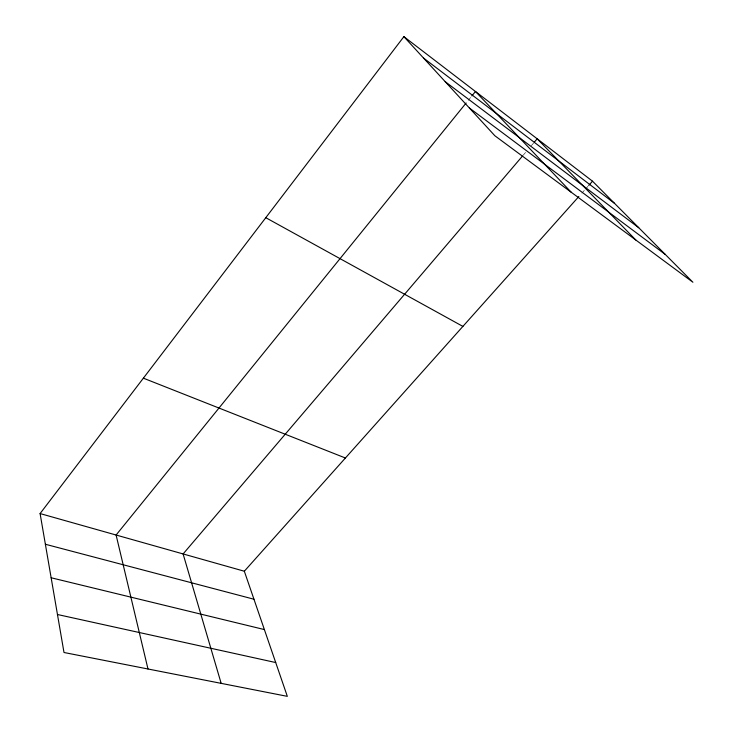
<?xml version="1.0" encoding="UTF-8"?>
<svg xmlns="http://www.w3.org/2000/svg" width="733" height="733" viewBox="0 0 733 733"><rect width="100%" height="100%" fill="white"/><g stroke="black" fill="none" stroke-linecap="round" stroke-linejoin="round"><path stroke-width="0.55" stroke-dasharray="3.67 2.75" d="M468.305 100.339L471.163 96.802M523.188 155.231L526.138 151.777M531.306 145.72L533.514 143.127M581.874 193.127L584.916 189.719M585.676 188.867L587.958 186.31"/><path stroke-width="1.1" d="M40.095 513.567L244.327 571.227L287.327 696.35L64 652.498L40.095 513.567L403.883 36.65L592.521 181.198L692.905 282.242L494.857 135.752L403.883 36.65M466.151 102.987L116.098 535.026L147.984 668.991M471.878 95.913L475.46 91.497L571.209 192.229M522.455 156.092L183.103 553.946L221.164 683.358M534.247 142.266L537.197 138.803L635.878 240.058M244.327 571.227L578.832 196.536M588.718 185.458L592.521 181.198M57.458 614.501L275.718 662.55M51.145 577.769L264.384 629.574M45.373 544.253L253.948 599.227M143.375 378.173L345.408 458.006M265.786 217.692L462.889 326.405M469.404 108.017L665.335 254.488M445.206 81.665L638.764 227.743M423.482 57.999L614.593 203.407"/></g></svg>
